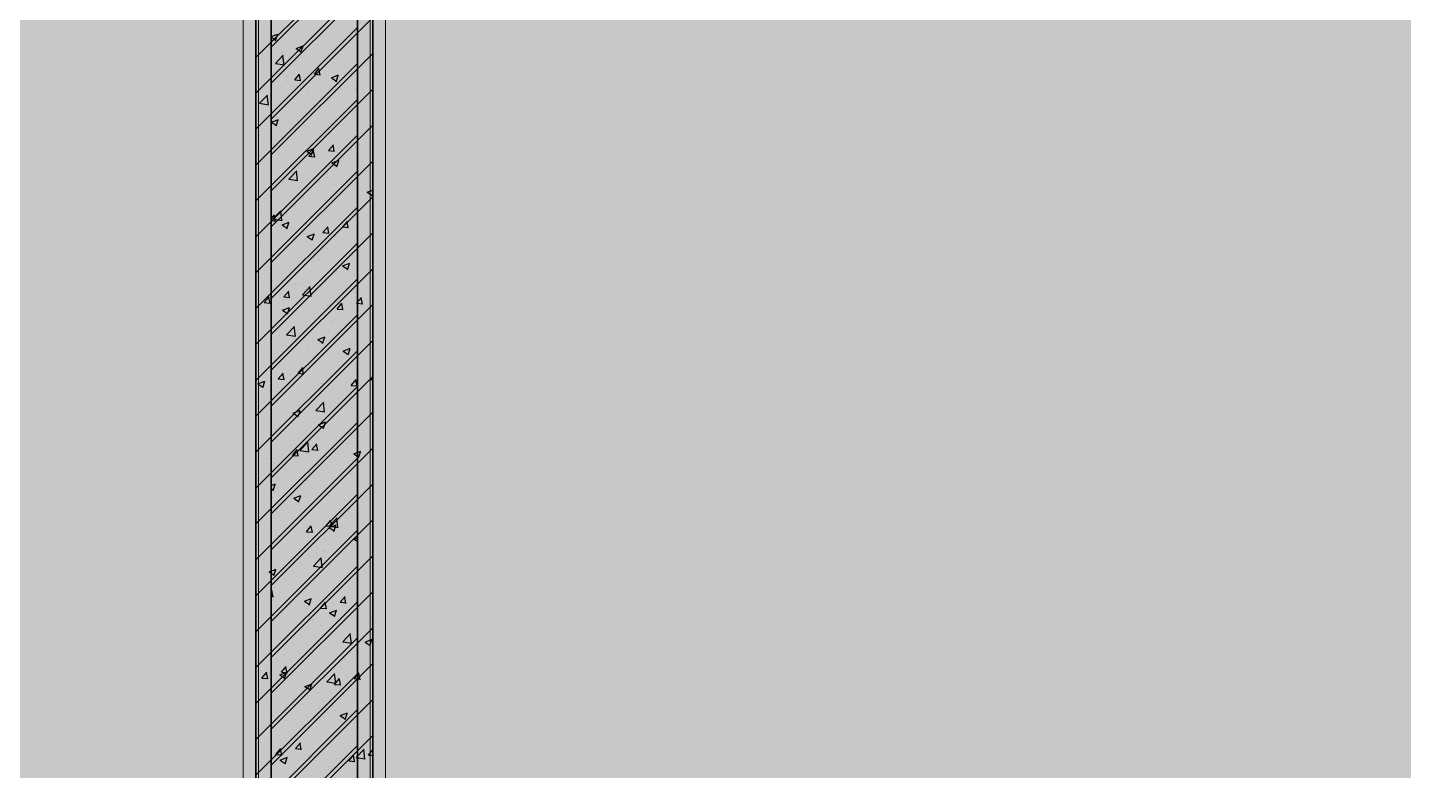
# Model space of a CAD drawing. Header units: inches. Extents: x 143994 to 247866, y 243815 to 272761.
# Drawn here: x 171576 to 174286, y 250531 to 251994 of the extents above; entities that cross this region are included whole.
import ezdxf

# ---------------------------------------------------------------- set-up
doc = ezdxf.new("R2010")
doc.units = ezdxf.units.IN
doc.header["$LTSCALE"] = 1000
doc.header["$MEASUREMENT"] = 0
doc.layers.get('DEFPOINTS').update_dxf_attribs({"color": 62})
for name, color, linetype in [('0-建筑1F', 127, 'Continuous'), ('0-建筑2F', 127, 'Continuous'), ('PUB_HATCH', 8, 'Continuous')]:
    doc.layers.add(name, color=color, linetype=linetype)
doc.layers.add('A-Wall', color=254, linetype='Continuous', lineweight=35)
doc.layers.add('W-保温层', color=8, linetype='Continuous', lineweight=13)

# ---------------------------------------------------------------- blocks, each defined once
blk = doc.blocks.new('144')
at = {"layer": 'A-Wall', "color": 127}
for p, q in [((652986.9, -378610.3), (652986.9, -390150.3)), ((653186.9, -390150.3), (653186.9, -378610.3))]:
    blk.add_line(p, q, dxfattribs=at)
at = {"layer": 'PUB_HATCH', "color": 127, "linetype": 'Continuous'}
for p, q in [((652986.9, -388251), (653186.9, -388051)), ((652986.9, -388321.7), (653186.9, -388121.7)), ((652986.9, -388392.4), (653186.9, -388192.4)), ((653065.8, -388233.4), (653079.8, -388228.1)), ((653065.8, -388233.4), (653075.8, -388240.2)), ((653075.5, -388240.7), (653079.5, -388228.6)), ((653128.2, -388234.1), (653128.2, -388234.1)), ((653141.8, -388227.3), (653141.8, -388227.3)), ((652986.9, -388463.1), (653186.9, -388263.1)), ((653006.6, -388259.9), (653006.6, -388259.9)), ((653011.6, -388254.2), (653011.6, -388254.2)), ((653037.9, -388242.3), (653037.9, -388242.3)), ((653082.3, -388249.9), (653082.3, -388249.9)), ((653017.8, -388279.8), (653017.8, -388279.8)), ((653063.2, -388295.4), (653072.9, -388284)), ((653074.9, -388297), (653072.6, -388284.5)), ((653124.5, -388284.4), (653124.5, -388284.4)), ((653035.5, -388308.8), (653035.5, -388308.8)), ((653060, -388306.7), (653060, -388306.7)), ((653063.2, -388295.4), (653075.2, -388296.5)), ((653139.3, -388293.8), (653139.3, -388293.8)), ((653156, -388312.2), (653156, -388312.2)), ((653166.7, -388311.2), (653166.7, -388311.2)), ((653185.2, -388314), (653186.9, -388313.3)), ((653185.2, -388314), (653186.9, -388315.1)), ((652986.9, -388533.8), (653186.9, -388333.8)), ((652993.9, -388341.4), (653009.5, -388325.2)), ((652993.9, -388341.4), (653011.7, -388344.2)), ((653011.4, -388344.5), (653009.2, -388325.5)), ((653029.7, -388328.8), (653029.7, -388328.8)), ((653087.9, -388324.1), (653087.9, -388324.1)), ((653017.2, -388378.5), (653031.2, -388373.1)), ((653136.9, -388360.4), (653136.9, -388360.4)), ((653017.2, -388378.5), (653027.1, -388385.2)), ((653026.8, -388385.7), (653030.9, -388373.6)), ((653033, -388375.4), (653033, -388375.4)), ((653084.8, -388386), (653084.8, -388386)), ((653103.4, -388391), (653103.4, -388391)), ((653153.5, -388384.4), (653153.5, -388384.4)), ((652986.9, -388604.5), (653186.9, -388404.5)), ((653134.5, -388427), (653134.5, -388427)), ((653030.6, -388442), (653030.6, -388442)), ((653079.7, -388443.5), (653079.7, -388443.5)), ((653091, -388445.9), (653100.6, -388434.4)), ((653091, -388445.9), (653102.9, -388446.9)), ((653102.7, -388447.4), (653100.3, -388434.9)), ((653136.5, -388459), (653150.5, -388453.6)), ((653146.2, -388466.2), (653150.2, -388454.1)), ((653176.6, -388453.4), (653176.6, -388453.4)), ((652986.9, -388675.3), (653186.9, -388475.3)), ((653050.8, -388469.9), (653050.8, -388469.9)), ((653100.8, -388463.3), (653100.8, -388463.3)), ((653136.5, -388459), (653146.5, -388465.7)), ((653011, -388507.4), (653011, -388507.4)), ((653028.2, -388508.6), (653028.2, -388508.6)), ((653045.8, -388488.2), (653045.8, -388488.2)), ((653127.6, -388487.4), (653127.6, -388487.4)), ((653132, -388493.6), (653132, -388493.6)), ((653152.6, -388492.7), (653152.6, -388492.7)), ((653088, -388515.1), (653088, -388515.1)), ((653124, -388532.2), (653124, -388532.2)), ((652986.9, -388746), (653186.9, -388546)), ((652998.2, -388548.8), (652998.2, -388548.8)), ((653020.4, -388569.3), (653036, -388553.1)), ((653037.9, -388572.5), (653035.7, -388553.5)), ((653048.2, -388542.2), (653048.2, -388542.2)), ((653129.6, -388560.2), (653129.6, -388560.2)), ((652986.9, -388584.8), (652987.2, -388584.8)), ((652986.9, -388585.3), (652986.9, -388585.2)), ((653006, -388589.9), (653006, -388589.9)), ((653020.4, -388569.3), (653038.2, -388572.1)), ((653025.7, -388575.2), (653025.7, -388575.2)), ((653087.3, -388577.4), (653087.3, -388577.4)), ((653118.7, -388596.3), (653128.4, -388584.8)), ((653130.4, -388597.9), (653128.1, -388585.3)), ((652986.9, -388816.7), (653186.9, -388616.7)), ((653071.4, -388611.1), (653071.4, -388611.1)), ((653087.9, -388604), (653101.9, -388598.7)), ((653087.9, -388604), (653097.8, -388610.7)), ((653097.5, -388611.2), (653101.6, -388599.2)), ((653112.8, -388594.4), (653112.8, -388594.4)), ((653118.7, -388596.3), (653130.7, -388597.4)), ((652995.6, -388621.1), (652995.6, -388621.1)), ((653023.3, -388641.7), (653023.3, -388641.7)), ((653127.2, -388626.7), (653127.2, -388626.7)), ((652986.9, -388887.4), (653186.9, -388687.4)), ((653018.8, -388690), (653018.8, -388690)), ((653073.8, -388696.6), (653073.8, -388696.6)), ((653079.1, -388696.7), (653079.1, -388696.7)), ((653124.7, -388693.3), (653124.7, -388693.3)), ((653145.1, -388673.4), (653145.1, -388673.4)), ((653003, -388734.2), (653012.7, -388722.7)), ((653009.2, -388718.9), (653009.2, -388718.9)), ((653014.7, -388735.8), (653012.4, -388723.2)), ((653020.9, -388708.3), (653020.9, -388708.3)), ((653116, -388723.5), (653116, -388723.5)), ((653180.6, -388701.1), (653180.6, -388701.1)), ((653003, -388734.2), (653015, -388735.3)), ((653039.2, -388749.1), (653053.2, -388743.7)), ((653039.2, -388749.1), (653049.2, -388755.8)), ((653048.9, -388756.3), (653052.9, -388744.2)), ((653092.4, -388752.3), (653092.4, -388752.3)), ((653127, -388740.6), (653127, -388740.6)), ((653142.5, -388745.7), (653142.5, -388745.7)), ((653146.5, -388746.8), (653156.1, -388735.3)), ((653146.5, -388746.8), (653158.4, -388747.8)), ((653158.2, -388748.3), (653155.8, -388735.8)), ((652986.9, -388958.1), (653186.9, -388758.1)), ((653010.4, -388760.7), (653010.4, -388760.7)), ((653018.4, -388774.9), (653018.4, -388774.9)), ((653122.3, -388759.9), (653122.3, -388759.9)), ((653034, -388798.3), (653034, -388798.3)), ((653047, -388797.3), (653062.5, -388781)), ((653047, -388797.3), (653064.7, -388800)), ((653064.4, -388800.4), (653062.2, -388781.4)), ((653140.8, -388802.8), (653140.8, -388802.8)), ((652986.9, -389028.8), (653186.9, -388828.8)), ((653039.8, -388831.1), (653039.8, -388831.1)), ((653086.8, -388830.7), (653086.8, -388830.7)), ((653089.9, -388824.5), (653089.9, -388824.5)), ((653119.9, -388826.5), (653119.9, -388826.5)), ((653158.6, -388829.6), (653172.6, -388824.2)), ((653158.6, -388829.6), (653168.5, -388836.3)), ((653165.6, -388814.6), (653165.6, -388814.6)), ((653168.2, -388836.8), (653172.3, -388824.7)), ((653016, -388841.5), (653016, -388841.5)), ((653030.8, -388884.6), (653040.4, -388873.2)), ((653030.8, -388884.6), (653042.7, -388885.7)), ((653042.4, -388886.2), (653040.1, -388873.7)), ((653174.2, -388897.2), (653183.9, -388885.7)), ((653185.9, -388898.7), (653183.6, -388886.2)), ((652986.9, -389099.5), (653186.9, -388899.5)), ((652987.2, -388910), (652987.2, -388910)), ((652990.5, -388894.1), (653004.6, -388888.7)), ((652990.5, -388894.1), (653000.5, -388900.8)), ((652995.1, -388900.5), (652995.1, -388900.5)), ((653000.2, -388901.3), (653004.3, -388889.2)), ((653013.6, -388908.1), (653013.6, -388908.1)), ((653037.3, -388903.4), (653037.3, -388903.4)), ((653101.9, -388905), (653101.9, -388905)), ((653113, -388893.5), (653113, -388893.5)), ((653117.5, -388893.1), (653117.5, -388893.1)), ((653174.2, -388897.2), (653186.2, -388898.2)), ((653037.3, -388927.3), (653037.3, -388927.3)), ((653144, -388931.8), (653144, -388931.8)), ((653078.5, -388950), (653078.5, -388950)), ((653109.9, -388974.6), (653123.9, -388969.2)), ((653115, -388959.6), (653115, -388959.6)), ((653119.6, -388981.8), (653123.6, -388969.7)), ((653186.7, -388955.7), (653186.7, -388955.7)), ((652986.9, -389170.2), (653186.9, -388970.2)), ((653011.1, -388974.6), (653011.1, -388974.6)), ((653060.4, -388972.3), (653060.4, -388972.3)), ((653109.9, -388974.6), (653119.9, -388981.3)), ((653126.4, -388993.9), (653126.4, -388993.9)), ((653009.8, -389013.9), (653009.8, -389013.9)), ((653058.5, -389035.1), (653068.2, -389023.6)), ((653062.1, -389006.6), (653062.1, -389006.6)), ((653073.5, -389025.2), (653089.1, -389009)), ((653091, -389028.3), (653088.7, -389009.3)), ((653168.8, -389011.1), (653168.8, -389011.1)), ((652986.9, -389240.9), (653186.9, -389040.9)), ((653008.7, -389041.2), (653008.7, -389041.2)), ((653058.5, -389035.1), (653070.5, -389036.1)), ((653070.2, -389036.6), (653067.9, -389024.1)), ((653073.5, -389025.2), (653091.3, -389028)), ((653112.6, -389026.2), (653112.6, -389026.2)), ((653134.1, -389034.6), (653134.1, -389034.6)), ((653184.2, -389028), (653184.2, -389028)), ((653007.8, -389051.2), (653007.8, -389051.2)), ((653086.2, -389083.9), (653086.2, -389083.9)), ((653110.2, -389092.8), (653110.2, -389092.8)), ((652986.9, -389311.6), (653186.9, -389111.6)), ((653006.3, -389107.8), (653006.3, -389107.8)), ((653023.1, -389108.8), (653023.1, -389108.8)), ((653061.3, -389119.6), (653075.3, -389114.3)), ((653061.3, -389119.6), (653071.2, -389126.4)), ((653070.9, -389126.9), (653075, -389114.8)), ((653081.5, -389113.5), (653081.5, -389113.5)), ((653129.9, -389113.3), (653129.9, -389113.3)), ((653131.6, -389106.9), (653131.6, -389106.9)), ((653065.3, -389135.7), (653065.3, -389135.7)), ((653107.7, -389159.4), (653107.7, -389159.4)), ((653172.1, -389140.2), (653172.1, -389140.2)), ((652986.9, -389382.4), (653186.9, -389182.4)), ((653003.8, -389174.4), (653003.8, -389174.4)), ((653079, -389185.8), (653079, -389185.8)), ((653086.3, -389185.5), (653095.9, -389174)), ((653086.3, -389185.5), (653098.2, -389186.6)), ((653097.9, -389187.1), (653095.6, -389174.5)), ((653154.7, -389175.8), (653154.7, -389175.8)), ((653028.9, -389192.4), (653028.9, -389192.4)), ((653077.9, -389203.3), (653077.9, -389203.3)), ((653180.6, -389200.2), (653186.9, -389197.8)), ((653180.6, -389200.2), (653186.9, -389204.4)), ((653090.1, -389215), (653090.1, -389215)), ((653100, -389253.1), (653115.6, -389236.9)), ((653105.3, -389226), (653105.3, -389226)), ((653117.5, -389256.2), (653115.3, -389237.3)), ((652986.9, -389453.1), (653186.9, -389253.1)), ((653001.4, -389240.9), (653001.4, -389240.9)), ((653009.2, -389267.2), (653009.2, -389267.2)), ((653012.6, -389264.7), (653026.6, -389259.3)), ((653012.6, -389264.7), (653022.6, -389271.4)), ((653022.3, -389271.9), (653026.3, -389259.8)), ((653026.3, -389264.6), (653026.3, -389264.6)), ((653100, -389253.1), (653117.8, -389255.9)), ((653102.1, -389254.7), (653102.1, -389254.7)), ((653125.8, -389247.2), (653125.8, -389247.2)), ((653102.9, -389292.5), (653102.9, -389292.5)), ((652999, -389307.5), (652999, -389307.5)), ((653051.2, -389317.2), (653051.2, -389317.2)), ((653157.9, -389321.7), (653157.9, -389321.7)), ((653175.8, -389316.9), (653175.8, -389316.9)), ((652986.9, -389523.8), (653186.9, -389323.8)), ((653049.5, -389333.6), (653049.5, -389333.6)), ((653085.6, -389337.2), (653085.6, -389337.2)), ((653093.3, -389344.1), (653093.3, -389344.1)), ((653114, -389336), (653123.7, -389324.5)), ((653114, -389336), (653126, -389337)), ((653125.7, -389337.5), (653123.4, -389325)), ((653132, -389345.2), (653146, -389339.8)), ((653132, -389345.2), (653141.9, -389351.9)), ((653141.6, -389352.4), (653145.7, -389340.3)), ((652996.6, -389374.1), (652996.6, -389374.1)), ((653100.4, -389359.1), (653100.4, -389359.1)), ((652986.9, -389594.5), (653186.9, -389394.5)), ((653123.2, -389395.8), (653123.2, -389395.8)), ((653173.2, -389389.2), (653173.2, -389389.2)), ((652996.9, -389412.4), (652996.9, -389412.4)), ((653011.4, -389418.9), (653011.4, -389418.9)), ((653098, -389425.7), (653098, -389425.7)), ((653118.1, -389423.4), (653118.1, -389423.4)), ((652994.1, -389440.7), (652994.1, -389440.7)), ((653077.3, -389456.5), (653077.3, -389456.5)), ((652986.9, -389665.2), (653186.9, -389465.2)), ((652998.3, -389473.9), (653008, -389462.4)), ((652998.3, -389473.9), (653010.3, -389474.9)), ((653010, -389475.4), (653007.7, -389462.9)), ((653070.6, -389474.7), (653070.6, -389474.7)), ((653120.6, -389468.1), (653120.6, -389468.1)), ((653126.5, -389481.1), (653142.1, -389464.8)), ((653126.5, -389481.1), (653144.3, -389483.8)), ((653144, -389484.2), (653141.8, -389465.2)), ((653141.8, -389486.4), (653151.4, -389474.9)), ((653153.4, -389487.9), (653151.1, -389475.4)), ((652991.7, -389507.3), (652991.7, -389507.3)), ((653083.3, -389490.2), (653097.3, -389484.9)), ((653083.3, -389490.2), (653093.3, -389496.9)), ((653093, -389497.4), (653097, -389485.4)), ((653095.6, -389492.3), (653095.6, -389492.3)), ((653125.2, -389500.4), (653125.2, -389500.4)), ((653141.8, -389486.4), (653153.7, -389487.4)), ((652986.9, -389735.9), (653186.9, -389535.9)), ((653008.6, -389520.4), (653008.6, -389520.4)), ((653079.2, -389525.6), (653079.2, -389525.6)), ((653143.8, -389537), (653143.8, -389537)), ((653185.9, -389530.1), (653185.9, -389530.1)), ((653014.6, -389547.9), (653014.6, -389547.9)), ((653017.9, -389553.6), (653017.9, -389553.6)), ((653068, -389547), (653068, -389547)), ((653093.1, -389558.8), (653093.1, -389558.8)), ((653121.4, -389552.4), (653121.4, -389552.4)), ((652989.3, -389573.8), (652989.3, -389573.8)), ((653085, -389590.4), (653085, -389590.4)), ((652986.9, -389806.6), (653186.9, -389606.6)), ((653026.1, -389624.3), (653035.7, -389612.8)), ((653037.7, -389625.8), (653035.4, -389613.3)), ((653091.1, -389615.9), (653091.1, -389615.9)), ((653015.4, -389625.9), (653015.4, -389625.9)), ((653026.1, -389624.3), (653038, -389625.3)), ((653034.7, -389635.3), (653048.7, -389629.9)), ((653034.7, -389635.3), (653044.6, -389642)), ((653039.4, -389627.2), (653039.4, -389627.2)), ((653044.3, -389642.5), (653048.4, -389630.4)), ((653090.7, -389625.4), (653090.7, -389625.4)), ((653146.2, -389631.7), (653146.2, -389631.7)), ((653169.5, -389636.8), (653179.2, -389625.4)), ((653169.5, -389636.8), (653181.5, -389637.9)), ((653181.2, -389638.4), (653178.9, -389625.9))]:
    blk.add_line(p, q, dxfattribs=at)
at = {"layer": 'W-保温层', "color": 127}
for p, q in [((652961.9, -390150.3), (652961.9, -378610.3)), ((653211.9, -390150.3), (653211.9, -378610.3))]:
    blk.add_line(p, q, dxfattribs=at)
blk = doc.blocks.new('1442323')
at = {"layer": 'A-Wall', "color": 127}
for p, q in [((695036.9, -378699.3), (695036.9, -390239.3)), ((695236.9, -390239.3), (695236.9, -378699.3))]:
    blk.add_line(p, q, dxfattribs=at)
at = {"layer": 'PUB_HATCH', "color": 127, "linetype": 'Continuous'}
for p, q in [((695036.9, -388290.1), (695236.9, -388090.1)), ((695036.9, -388360.8), (695236.9, -388160.8)), ((695036.9, -388431.5), (695236.9, -388231.5)), ((695036.9, -388269.2), (695050.1, -388264.2)), ((695036.9, -388270.1), (695046.1, -388276.2)), ((695045.5, -388277.3), (695049.5, -388265.3)), ((695067.3, -388285.1), (695067.3, -388285.1)), ((695117.4, -388278.5), (695117.4, -388278.5)), ((695193.1, -388268.5), (695193.1, -388268.5)), ((695036.9, -388502.2), (695236.9, -388302.2)), ((695045.2, -388321.8), (695060.7, -388305.5)), ((695062.3, -388325.3), (695060.1, -388306.3)), ((695071.8, -388310.9), (695071.8, -388310.9)), ((695174.5, -388296.8), (695174.5, -388296.8)), ((695045, -388341), (695045, -388341)), ((695045.2, -388321.8), (695062.9, -388324.5)), ((695121.9, -388343.1), (695131.5, -388331.6)), ((695121.9, -388343.1), (695133.8, -388344.1)), ((695133.2, -388345.2), (695130.9, -388332.7)), ((695155.5, -388350.1), (695169.5, -388344.7)), ((695161.7, -388320.9), (695161.7, -388320.9)), ((695164.8, -388357.9), (695168.9, -388345.8)), ((695036.9, -388572.9), (695236.9, -388372.9)), ((695064.8, -388357.4), (695064.8, -388357.4)), ((695069.2, -388347.7), (695069.2, -388347.7)), ((695140.5, -388347.4), (695140.5, -388347.4)), ((695155.5, -388350.1), (695165.4, -388356.8)), ((695172.1, -388363.4), (695172.1, -388363.4)), ((695175.9, -388352.2), (695175.9, -388352.2)), ((695069.4, -388377.5), (695069.4, -388377.5)), ((695111.3, -388374.6), (695111.3, -388374.6)), ((695218.1, -388379.1), (695218.1, -388379.1)), ((695087.9, -388426.3), (695087.9, -388426.3)), ((695214.2, -388409.7), (695214.2, -388409.7)), ((695036.9, -388643.6), (695236.9, -388443.6)), ((695067, -388444.1), (695067, -388444.1)), ((695136.1, -388453.9), (695136.1, -388453.9)), ((695153.4, -388440.3), (695153.4, -388440.3)), ((695169.6, -388430), (695169.6, -388430)), ((695084.7, -388504.2), (695084.7, -388504.2)), ((695106.8, -388495.1), (695120.8, -388489.7)), ((695106.8, -388495.1), (695116.8, -388501.8)), ((695116.2, -388502.9), (695120.2, -388490.8)), ((695149.6, -388493.5), (695159.3, -388482)), ((695149.6, -388493.5), (695161.6, -388494.5)), ((695161, -388495.6), (695158.7, -388483.1)), ((695161.6, -388488.5), (695161.6, -388488.5)), ((695167.2, -388496.6), (695167.2, -388496.6)), ((695201.3, -388484.2), (695201.3, -388484.2)), ((695211.7, -388482), (695211.7, -388482)), ((695036.9, -388714.3), (695236.9, -388514.3)), ((695064.5, -388510.7), (695064.5, -388510.7)), ((695071.7, -388549.7), (695087.2, -388533.5)), ((695088.8, -388553.3), (695086.6, -388534.3)), ((695071.7, -388549.7), (695089.5, -388552.4)), ((695097.2, -388556.1), (695097.2, -388556.1)), ((695159, -388560.8), (695159, -388560.8)), ((695164.8, -388563.2), (695164.8, -388563.2)), ((695203.9, -388560.6), (695203.9, -388560.6)), ((695234.8, -388550.9), (695234.8, -388550.9)), ((695036.9, -388785), (695236.9, -388585)), ((695062.1, -388577.2), (695062.1, -388577.2)), ((695109, -388567.4), (695109, -388567.4)), ((695139.3, -388582.9), (695139.3, -388582.9)), ((695161.1, -388574.2), (695161.1, -388574.2)), ((695226.2, -388575.6), (695236.9, -388571.5)), ((695226.2, -388575.6), (695236.2, -388582.3)), ((695235.5, -388583.4), (695236.9, -388579.3)), ((695044.4, -388594.2), (695044.4, -388594.2)), ((695036.9, -388627.8), (695043.6, -388619.9)), ((695036.9, -388631.6), (695045.9, -388632.4)), ((695045.3, -388633.5), (695043, -388621)), ((695058.2, -388640.1), (695072.2, -388634.7)), ((695058.2, -388640.1), (695068.1, -388646.8)), ((695059.7, -388643.8), (695059.7, -388643.8)), ((695067.5, -388647.9), (695071.6, -388635.8)), ((695106.4, -388639.7), (695106.4, -388639.7)), ((695162.3, -388629.7), (695162.3, -388629.7)), ((695177.4, -388643.9), (695187, -388632.4)), ((695177.4, -388643.9), (695189.3, -388645)), ((695182.2, -388629.7), (695182.2, -388629.7)), ((695188.7, -388646.1), (695186.4, -388633.5)), ((695036.9, -388855.7), (695236.9, -388655.7)), ((695056.4, -388646.3), (695056.4, -388646.3)), ((695057.4, -388657.7), (695057.4, -388657.7)), ((695164.2, -388662.2), (695164.2, -388662.2)), ((695152.8, -388693.5), (695152.8, -388693.5)), ((695159.9, -388696.3), (695159.9, -388696.3)), ((695053.8, -388718.6), (695053.8, -388718.6)), ((695057.2, -388710.4), (695057.2, -388710.4)), ((695129.6, -388708.6), (695129.6, -388708.6)), ((695177.5, -388720.6), (695191.5, -388715.3)), ((695177.5, -388720.6), (695187.5, -388727.4)), ((695186.9, -388728.4), (695190.9, -388716.4)), ((695036.9, -388926.5), (695236.9, -388726.5)), ((695200.7, -388737.4), (695200.7, -388737.4)), ((695054.8, -388777), (695054.8, -388777)), ((695061.7, -388781.8), (695071.3, -388770.3)), ((695073, -388784), (695070.7, -388771.4)), ((695084.1, -388757.5), (695084.1, -388757.5)), ((695098.2, -388777.6), (695113.8, -388761.4)), ((695098.2, -388777.6), (695116, -388780.4)), ((695115.3, -388781.2), (695113.1, -388762.2)), ((695125.2, -388764.4), (695125.2, -388764.4)), ((695157.5, -388762.9), (695157.5, -388762.9)), ((695203.3, -388770.9), (695203.3, -388770.9)), ((695232, -388768.9), (695232, -388768.9)), ((695036.9, -388997.2), (695236.9, -388797.2)), ((695060.6, -388786.8), (695060.6, -388786.8)), ((695061.7, -388781.8), (695073.6, -388782.9)), ((695076.9, -388787.5), (695076.9, -388787.5)), ((695167.4, -388791.3), (695167.4, -388791.3)), ((695205.1, -388794.4), (695214.8, -388782.9)), ((695205.1, -388794.4), (695217.1, -388795.4)), ((695216.5, -388796.5), (695214.2, -388784)), ((695155, -388829.5), (695155, -388829.5)), ((695160.5, -388827.5), (695160.5, -388827.5)), ((695043.8, -388847.5), (695043.8, -388847.5)), ((695052.4, -388843.5), (695052.4, -388843.5)), ((695128.9, -388865.7), (695142.9, -388860.3)), ((695150.6, -388849.8), (695150.6, -388849.8)), ((695200.7, -388843.2), (695200.7, -388843.2)), ((695036.9, -389067.9), (695236.9, -388867.9)), ((695085.4, -388866.1), (695085.4, -388866.1)), ((695128.9, -388865.7), (695138.8, -388872.4)), ((695138.2, -388873.5), (695142.3, -388861.4)), ((695192.2, -388870.6), (695192.2, -388870.6)), ((695049.9, -388910.1), (695049.9, -388910.1)), ((695152.6, -388896), (695152.6, -388896)), ((695223.8, -388912.1), (695223.8, -388912.1)), ((695036.9, -389138.6), (695236.9, -388938.6)), ((695089.4, -388932.3), (695099.1, -388920.8)), ((695089.4, -388932.3), (695101.4, -388933.3)), ((695098, -388928.6), (695098, -388928.6)), ((695100.8, -388934.4), (695098.5, -388921.9)), ((695148.1, -388922.1), (695148.1, -388922.1)), ((695232.9, -388944.8), (695236.9, -388940)), ((695046.5, -388968.3), (695046.5, -388968.3)), ((695150.2, -388962.6), (695150.2, -388962.6)), ((695152.2, -388946.8), (695152.2, -388946.8)), ((695232.9, -388944.8), (695236.9, -388945.2)), ((695047.5, -388976.7), (695047.5, -388976.7)), ((695088.6, -388995.2), (695088.6, -388995.2)), ((695124.7, -389005.5), (695140.3, -388989.3)), ((695141.9, -389009.1), (695139.7, -388990.1)), ((695153.2, -388972.8), (695153.2, -388972.8)), ((695171.2, -388991), (695171.2, -388991)), ((695200.1, -388990.7), (695200.1, -388990.7)), ((695036.9, -389209.3), (695236.9, -389009.3)), ((695045.4, -389007.5), (695045.4, -389007.5)), ((695080.2, -389010.7), (695094.2, -389005.3)), ((695080.2, -389010.7), (695090.2, -389017.4)), ((695083.5, -389010.7), (695083.5, -389010.7)), ((695089.6, -389018.5), (695093.6, -389006.4)), ((695095.5, -389000.9), (695095.5, -389000.9)), ((695124.7, -389005.5), (695142.5, -389008.3)), ((695195.4, -388999.7), (695195.4, -388999.7)), ((695045.1, -389043.3), (695045.1, -389043.3)), ((695147.8, -389029.2), (695147.8, -389029.2)), ((695113.4, -389074.5), (695113.4, -389074.5)), ((695117.2, -389082.7), (695126.8, -389071.2)), ((695118.6, -389069.8), (695118.6, -389069.8)), ((695128.5, -389084.8), (695126.2, -389072.3)), ((695036.9, -389280), (695236.9, -389080)), ((695042.9, -389079.8), (695042.9, -389079.8)), ((695043.2, -389100.7), (695043.2, -389100.7)), ((695117.2, -389082.7), (695129.1, -389083.7)), ((695145.3, -389095.8), (695145.3, -389095.8)), ((695159.9, -389080.7), (695159.9, -389080.7)), ((695199.6, -389091.2), (695213.6, -389085.9)), ((695199.6, -389091.2), (695209.5, -389097.9)), ((695208.9, -389099), (695213, -389086.9)), ((695220.2, -389079), (695220.2, -389079)), ((695042.6, -389109.9), (695042.6, -389109.9)), ((695192.3, -389132.1), (695192.3, -389132.1)), ((695036.9, -389153.7), (695045.6, -389150.4)), ((695036.9, -389350.7), (695236.9, -389150.7)), ((695036.9, -389159.4), (695041.5, -389162.4)), ((695040.9, -389163.5), (695045, -389151.5)), ((695066, -389148.7), (695066, -389148.7)), ((695040.2, -389176.4), (695040.2, -389176.4)), ((695074.5, -389176.7), (695074.5, -389176.7)), ((695142.9, -389162.4), (695142.9, -389162.4)), ((695181.3, -389181.2), (695181.3, -389181.2)), ((695116.7, -389203.5), (695116.7, -389203.5)), ((695139.7, -389211), (695139.7, -389211)), ((695151.6, -389200.1), (695151.6, -389200.1)), ((695189.8, -389204.4), (695189.8, -389204.4)), ((695223.4, -389208), (695223.4, -389208)), ((695036.9, -389421.4), (695236.9, -389221.4)), ((695140.5, -389228.9), (695140.5, -389228.9)), ((695144.9, -389233.1), (695154.6, -389221.6)), ((695144.9, -389233.1), (695156.9, -389234.2)), ((695150.9, -389236.3), (695164.9, -389230.9)), ((695150.9, -389236.3), (695160.9, -389243)), ((695151.2, -389233.5), (695166.8, -389217.2)), ((695151.2, -389233.5), (695169, -389236.2)), ((695156.3, -389235.3), (695154, -389222.7)), ((695160.3, -389244.1), (695164.3, -389232)), ((695168.4, -389237), (695166.2, -389218)), ((695037.8, -389243), (695037.8, -389243)), ((695082.9, -389264), (695082.9, -389264)), ((695199.6, -389244), (695199.6, -389244)), ((695036.9, -389492.1), (695236.9, -389292.1)), ((695087.1, -389289.9), (695087.1, -389289.9)), ((695137.2, -389283.3), (695137.2, -389283.3)), ((695141.5, -389282.8), (695141.5, -389282.8)), ((695212.9, -389273.3), (695212.9, -389273.3)), ((695138, -389295.5), (695138, -389295.5)), ((695159.3, -389334), (695159.3, -389334)), ((695036.9, -389361.9), (695038.9, -389359.5)), ((695036.9, -389562.8), (695236.9, -389362.8)), ((695036.9, -389371.7), (695041.2, -389372.1)), ((695040.6, -389373.2), (695038.3, -389360.6)), ((695042.7, -389354), (695042.7, -389354)), ((695084.5, -389362.2), (695084.5, -389362.2)), ((695102.3, -389381.3), (695116.3, -389375.9)), ((695135.6, -389362.1), (695135.6, -389362.1)), ((695160.3, -389352.2), (695160.3, -389352.2)), ((695172.7, -389383.6), (695182.3, -389372.1)), ((695184, -389385.7), (695181.7, -389373.2)), ((695236.6, -389349.3), (695236.6, -389349.3)), ((695102.3, -389381.3), (695112.2, -389388)), ((695102.5, -389385), (695102.5, -389385)), ((695111.6, -389389.1), (695115.7, -389377)), ((695172.7, -389383.6), (695184.6, -389384.6)), ((695209.3, -389389.5), (695209.3, -389389.5)), ((695037.9, -389407.4), (695037.9, -389407.4)), ((695133.2, -389428.7), (695133.2, -389428.7)), ((695144.7, -389411.9), (695144.7, -389411.9)), ((695234, -389414.4), (695234, -389414.4)), ((695234.2, -389415.9), (695234.2, -389415.9)), ((695036.9, -389633.6), (695236.9, -389433.6)), ((695107.7, -389431.1), (695107.7, -389431.1)), ((695151, -389453.3), (695151, -389453.3)), ((695177.7, -389461.4), (695193.3, -389445.2)), ((695194.9, -389465), (695192.7, -389446)), ((695221.7, -389461.8), (695235.7, -389456.4)), ((695231, -389469.6), (695235.1, -389457.5)), ((695177.7, -389461.4), (695195.5, -389464.2)), ((695221.7, -389461.8), (695231.6, -389468.5)), ((695231.7, -389482.5), (695231.7, -389482.5)), ((695036.9, -389704.3), (695236.9, -389504.3)), ((695055.1, -389509.9), (695055.1, -389509.9)), ((695057, -389521.5), (695066.6, -389510)), ((695062.7, -389486.7), (695062.7, -389486.7)), ((695068.3, -389523.6), (695066, -389511.1)), ((695130.7, -389495.3), (695130.7, -389495.3)), ((695169.5, -389491.2), (695169.5, -389491.2)), ((695181.4, -389493.3), (695181.4, -389493.3)), ((695199, -389497.2), (695199, -389497.2)), ((695231.4, -389486.7), (695231.4, -389486.7)), ((695053.6, -389526.3), (695067.6, -389520.9)), ((695053.6, -389526.3), (695063.6, -389533)), ((695057, -389521.5), (695068.9, -389522.5)), ((695063, -389534.1), (695067, -389522)), ((695082.3, -389517.2), (695082.3, -389517.2)), ((695200.4, -389534), (695210.1, -389522.5)), ((695200.4, -389534), (695212.4, -389535.1)), ((695211.8, -389536.2), (695209.5, -389523.6)), ((695128.3, -389561.8), (695128.3, -389561.8)), ((695178.8, -389565.6), (695178.8, -389565.6)), ((695229.3, -389549), (695229.3, -389549)), ((695036.9, -389775), (695236.9, -389575)), ((695128.8, -389572.2), (695128.8, -389572.2)), ((695158.7, -389587.2), (695158.7, -389587.2)), ((695042.1, -389607.3), (695042.1, -389607.3)), ((695066, -389615.8), (695066, -389615.8)), ((695130.5, -389593.4), (695130.5, -389593.4)), ((695173, -389606.8), (695187, -389601.5)), ((695173, -389606.8), (695182.9, -389613.6)), ((695182.3, -389614.6), (695186.4, -389602.6)), ((695226.9, -389615.6), (695226.9, -389615.6)), ((695036.9, -389845.7), (695236.9, -389645.7)), ((695125.9, -389628.4), (695125.9, -389628.4)), ((695126.2, -389644.5), (695126.2, -389644.5)), ((695172.7, -389620.3), (695172.7, -389620.3)), ((695202, -389634.5), (695202, -389634.5)), ((695076.1, -389651.1), (695076.1, -389651.1)), ((695084.7, -389671.9), (695094.4, -389660.4)), ((695084.7, -389671.9), (695096.7, -389672.9)), ((695096.1, -389674), (695093.8, -389661.5)), ((695204.2, -389689.3), (695219.8, -389673.1)), ((695221.4, -389692.9), (695219.2, -389673.9)), ((695228.2, -389684.5), (695236.9, -389674)), ((695090.8, -389695.1), (695090.8, -389695.1)), ((695123.4, -389695), (695123.4, -389695)), ((695197.5, -389699.6), (695197.5, -389699.6)), ((695204.2, -389689.3), (695222, -389692.1)), ((695224.5, -389682.2), (695224.5, -389682.2)), ((695228.2, -389684.5), (695236.9, -389685.2)), ((695149.3, -389713.4), (695149.3, -389713.4)), ((695150.5, -389706.6), (695150.5, -389706.6))]:
    blk.add_line(p, q, dxfattribs=at)
at = {"layer": 'W-保温层', "color": 127}
for p, q in [((695011.9, -390239.3), (695011.9, -378699.3)), ((695261.9, -390239.3), (695261.9, -378699.3))]:
    blk.add_line(p, q, dxfattribs=at)

msp = doc.modelspace()

# ---------------------------------------------------------------- hatches: boundary and pattern name
at = {"layer": 'DEFPOINTS'}
h = msp.add_hatch(dxfattribs=at)
h.set_pattern_fill('ANSI31', color=250)
h.set_pattern_definition([(45, (-65482.5842, -4e-05), (-1.122532015, 1.122532015), [])])
h.paths.add_polyline_path([(182383.45, 243814.78), (157803.44, 243814.78), (157803.44, 270814.78), (182383.45, 270814.78)])

# ---------------------------------------------------------------- block references
at = {"layer": '0-建筑1F'}
msp.add_blockref('144', (-480961.31, 640186.38), dxfattribs=at)
at = {"layer": '0-建筑2F'}
msp.add_blockref('1442323', (-522981.31, 640245.41), dxfattribs=at)

doc.saveas('drawing.dxf')
